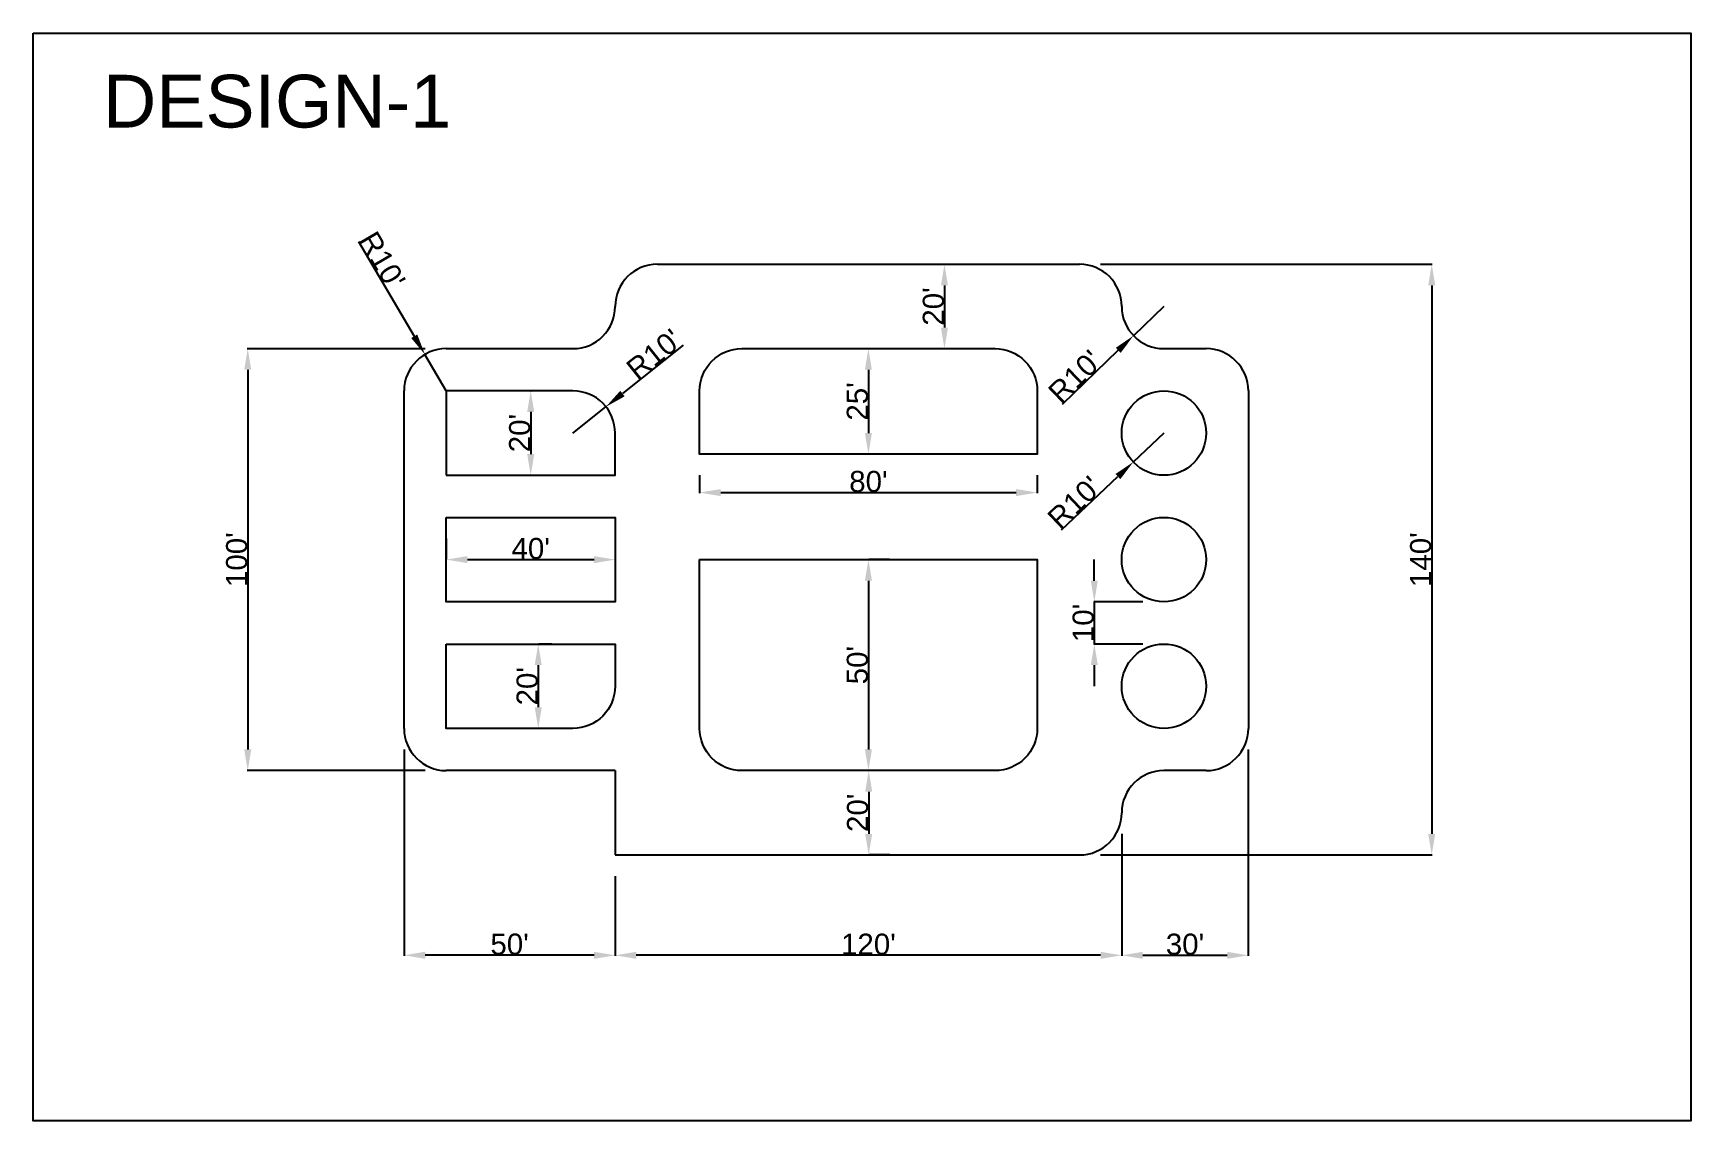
# Model space of a CAD drawing. Header units: millimetres. Extents: x 4018 to 8731, y 963 to 4057.
import ezdxf

# ---------------------------------------------------------------- set-up
doc = ezdxf.new("R2010")
doc.units = ezdxf.units.MM
doc.styles.get("Standard").update_dxf_attribs({"font": 'arial.ttf'})
doc.dimstyles.new('ISO-25', dxfattribs={"dimtxt": 60, "dimasz": 60, "dimexe": 1.25, "dimexo": 60, "dimtad": 1, "dimdec": 4, "dimlunit": 4, "dimtxsty": 'Standard', "dimcen": 2.5, "dimadec": 0, "dimazin": 0, "dimtfac": 1, "dimtdec": 4, "dimtmove": 0, "dimatfit": 3, "dimfxl": 1, "dimarcsym": 0})

# ---------------------------------------------------------------- blocks, each defined once
blk = doc.blocks.new('*D2')
at = {"color": 0, "lineweight": -2, "transparency": 16777216}
for p, q in [((7112.8, 1779.5), (7112.8, 1432.8)), ((5672.8, 1659.5), (5672.8, 1432.8)), ((7052.8, 1434.1), (5732.8, 1434.1))]:
    blk.add_line(p, q, dxfattribs=at)
at = {"color": 0, "transparency": 16777216}
for points in [[(5732.8, 1444.1), (5732.8, 1424.1), (5672.8, 1434.1)], [(7052.8, 1444.1), (7052.8, 1424.1), (7112.8, 1434.1)]]:
    blk.add_solid(points, dxfattribs=at)
at = {"layer": 'Defpoints', "color": 0, "transparency": 16777216}
for p in [(7112.8, 1839.5), (5672.8, 1719.5), (5672.8, 1434.1)]:
    blk.add_point(p, dxfattribs=at)
at = {"color": 0, "transparency": 16777216, "insert": (6392.8, 1465.3), "char_height": 60, "attachment_point": 5}
blk.add_mtext("120'", dxfattribs=at)
blk = doc.blocks.new('*D3')
at = {"color": 0, "lineweight": -2, "transparency": 16777216}
for p, q in [((7472.8, 2019.5), (7472.8, 1432.8)), ((7112.8, 1779.5), (7112.8, 1432.8)), ((7172.8, 1434.1), (7412.8, 1434.1))]:
    blk.add_line(p, q, dxfattribs=at)
at = {"color": 0, "transparency": 16777216}
for points in [[(7172.8, 1444.1), (7172.8, 1424.1), (7112.8, 1434.1)], [(7412.8, 1444.1), (7412.8, 1424.1), (7472.8, 1434.1)]]:
    blk.add_solid(points, dxfattribs=at)
at = {"layer": 'Defpoints', "color": 0, "transparency": 16777216}
for p in [(7472.8, 2079.5), (7112.8, 1839.5), (7472.8, 1434.1)]:
    blk.add_point(p, dxfattribs=at)
at = {"color": 0, "transparency": 16777216, "insert": (7292.8, 1465.3), "char_height": 60, "attachment_point": 5}
blk.add_mtext("30'", dxfattribs=at)
blk = doc.blocks.new('*D4')
at = {"color": 0, "lineweight": -2, "transparency": 16777216}
for p, q in [((5072.8, 2019.5), (5072.8, 1433)), ((5672.8, 1659.5), (5672.8, 1433)), ((5612.8, 1434.2), (5132.8, 1434.2))]:
    blk.add_line(p, q, dxfattribs=at)
at = {"color": 0, "transparency": 16777216}
for points in [[(5132.8, 1444.2), (5132.8, 1424.2), (5072.8, 1434.2)], [(5612.8, 1444.2), (5612.8, 1424.2), (5672.8, 1434.2)]]:
    blk.add_solid(points, dxfattribs=at)
at = {"layer": 'Defpoints', "color": 0, "transparency": 16777216}
for p in [(5072.8, 2079.5), (5672.8, 1719.5), (5072.8, 1434.2)]:
    blk.add_point(p, dxfattribs=at)
at = {"color": 0, "transparency": 16777216, "insert": (5372.8, 1465.5), "char_height": 60, "attachment_point": 5}
blk.add_mtext("50'", dxfattribs=at)
blk = doc.blocks.new('*D5')
at = {"color": 0, "lineweight": -2, "transparency": 16777216}
for p, q in [((5132.8, 3159.5), (4627.1, 3159.5)), ((4628.3, 3099.5), (4628.3, 2019.5)), ((5132.8, 1959.5), (4627.1, 1959.5))]:
    blk.add_line(p, q, dxfattribs=at)
at = {"color": 0, "transparency": 16777216}
for points in [[(4618.3, 3099.5), (4638.3, 3099.5), (4628.3, 3159.5)], [(4618.3, 2019.5), (4638.3, 2019.5), (4628.3, 1959.5)]]:
    blk.add_solid(points, dxfattribs=at)
at = {"layer": 'Defpoints', "color": 0, "transparency": 16777216}
for p in [(5192.8, 3159.5), (4628.3, 1959.5), (5192.8, 1959.5)]:
    blk.add_point(p, dxfattribs=at)
at = {"color": 0, "transparency": 16777216, "insert": (4597.1, 2559.5), "char_height": 60, "attachment_point": 5, "rotation": 90}
blk.add_mtext("100'", dxfattribs=at)
blk = doc.blocks.new('*D6')
at = {"color": 0, "lineweight": -2, "transparency": 16777216}
for p, q in [((7052.8, 3399.5), (7995.4, 3399.5)), ((7994.2, 3339.5), (7994.2, 1779.5)), ((7052.8, 1719.5), (7995.4, 1719.5))]:
    blk.add_line(p, q, dxfattribs=at)
at = {"color": 0, "transparency": 16777216}
for points in [[(7984.2, 3339.5), (8004.2, 3339.5), (7994.2, 3399.5)], [(7984.2, 1779.5), (8004.2, 1779.5), (7994.2, 1719.5)]]:
    blk.add_solid(points, dxfattribs=at)
at = {"layer": 'Defpoints', "color": 0, "transparency": 16777216}
for p in [(6992.8, 3399.5), (6992.8, 1719.5), (7994.2, 1719.5)]:
    blk.add_point(p, dxfattribs=at)
at = {"color": 0, "transparency": 16777216, "insert": (7962.9, 2559.5), "char_height": 60, "attachment_point": 5, "rotation": 90}
blk.add_mtext("140'", dxfattribs=at)
blk = doc.blocks.new('*D7')
at = {"color": 0, "lineweight": -2, "transparency": 16777216}
for p, q in [((7035, 2499.5), (7035, 2559.5)), ((7172.8, 2439.5), (7033.8, 2439.5)), ((7035, 2439.5), (7035, 2319.5)), ((7172.8, 2319.5), (7033.8, 2319.5)), ((7035, 2259.5), (7035, 2199.5))]:
    blk.add_line(p, q, dxfattribs=at)
at = {"color": 0, "transparency": 16777216}
for points in [[(7025, 2499.5), (7045, 2499.5), (7035, 2439.5)], [(7025, 2259.5), (7045, 2259.5), (7035, 2319.5)]]:
    blk.add_solid(points, dxfattribs=at)
at = {"layer": 'Defpoints', "color": 0, "transparency": 16777216}
for p in [(7232.8, 2439.5), (7035, 2319.5), (7232.8, 2319.5)]:
    blk.add_point(p, dxfattribs=at)
at = {"color": 0, "transparency": 16777216, "insert": (7003.7, 2379.5), "char_height": 60, "attachment_point": 5, "rotation": 90}
blk.add_mtext("10'", dxfattribs=at)
blk = doc.blocks.new('*D8')
at = {"color": 0, "lineweight": -2, "transparency": 16777216}
for p, q in [((5912.8, 2799.5), (5912.8, 2749)), ((6872.8, 2799.5), (6872.8, 2749)), ((5972.8, 2750.2), (6812.8, 2750.2))]:
    blk.add_line(p, q, dxfattribs=at)
at = {"color": 0, "transparency": 16777216}
for points in [[(5972.8, 2760.2), (5972.8, 2740.2), (5912.8, 2750.2)], [(6812.8, 2760.2), (6812.8, 2740.2), (6872.8, 2750.2)]]:
    blk.add_solid(points, dxfattribs=at)
at = {"layer": 'Defpoints', "color": 0, "transparency": 16777216}
for p in [(5912.8, 2859.5), (6872.8, 2859.5), (6872.8, 2750.2)]:
    blk.add_point(p, dxfattribs=at)
at = {"color": 0, "transparency": 16777216, "insert": (6392.8, 2781.5), "char_height": 60, "attachment_point": 5}
blk.add_mtext("80'", dxfattribs=at)
blk = doc.blocks.new('*D10')
at = {"color": 0, "lineweight": -2, "transparency": 16777216}
for p, q in [((5192.8, 2619.5), (5192.8, 2560.8)), ((5672.8, 2619.5), (5672.8, 2560.8)), ((5252.8, 2559.5), (5612.8, 2559.5))]:
    blk.add_line(p, q, dxfattribs=at)
at = {"color": 0, "transparency": 16777216}
for points in [[(5252.8, 2569.5), (5252.8, 2549.5), (5192.8, 2559.5)], [(5612.8, 2569.5), (5612.8, 2549.5), (5672.8, 2559.5)]]:
    blk.add_solid(points, dxfattribs=at)
at = {"layer": 'Defpoints', "color": 0, "transparency": 16777216}
for p in [(5192.8, 2559.5), (5672.8, 2559.5), (5672.8, 2559.5)]:
    blk.add_point(p, dxfattribs=at)
at = {"color": 0, "transparency": 16777216, "insert": (5432.8, 2590.8), "char_height": 60, "attachment_point": 5}
blk.add_mtext("40'", dxfattribs=at)
blk = doc.blocks.new('*D11')
at = {"color": 0, "lineweight": -2, "transparency": 16777216}
for p, q in [((5432.8, 3039.5), (5434.1, 3039.5)), ((5432.8, 2979.5), (5432.8, 2859.5)), ((5432.8, 2799.5), (5434.1, 2799.5))]:
    blk.add_line(p, q, dxfattribs=at)
at = {"color": 0, "transparency": 16777216}
for points in [[(5422.8, 2979.5), (5442.8, 2979.5), (5432.8, 3039.5)], [(5422.8, 2859.5), (5442.8, 2859.5), (5432.8, 2799.5)]]:
    blk.add_solid(points, dxfattribs=at)
at = {"layer": 'Defpoints', "color": 0, "transparency": 16777216}
for p in [(5372.8, 3039.5), (5372.8, 2799.5), (5432.8, 2799.5)]:
    blk.add_point(p, dxfattribs=at)
at = {"color": 0, "transparency": 16777216, "insert": (5401.6, 2919.5), "char_height": 60, "attachment_point": 5, "rotation": 90}
blk.add_mtext("20'", dxfattribs=at)
blk = doc.blocks.new('*D12')
at = {"color": 0, "lineweight": -2, "transparency": 16777216}
for p, q in [((5492.8, 2319.5), (5455.5, 2319.5)), ((5454.2, 2259.5), (5454.2, 2139.5)), ((5492.8, 2079.5), (5455.5, 2079.5))]:
    blk.add_line(p, q, dxfattribs=at)
at = {"color": 0, "transparency": 16777216}
for points in [[(5444.2, 2259.5), (5464.2, 2259.5), (5454.2, 2319.5)], [(5444.2, 2139.5), (5464.2, 2139.5), (5454.2, 2079.5)]]:
    blk.add_solid(points, dxfattribs=at)
at = {"layer": 'Defpoints', "color": 0, "transparency": 16777216}
for p in [(5432.8, 2319.5), (5432.8, 2079.5), (5454.2, 2079.5)]:
    blk.add_point(p, dxfattribs=at)
at = {"color": 0, "transparency": 16777216, "insert": (5423, 2199.5), "char_height": 60, "attachment_point": 5, "rotation": 90}
blk.add_mtext("20'", dxfattribs=at)
blk = doc.blocks.new('*D13')
at = {"color": 0, "lineweight": -2, "transparency": 16777216}
for p, q in [((6452.8, 3159.5), (6394.1, 3159.5)), ((6392.8, 3099.5), (6392.8, 2919.5)), ((6452.8, 2859.5), (6394.1, 2859.5))]:
    blk.add_line(p, q, dxfattribs=at)
at = {"color": 0, "transparency": 16777216}
for points in [[(6382.8, 3099.5), (6402.8, 3099.5), (6392.8, 3159.5)], [(6382.8, 2919.5), (6402.8, 2919.5), (6392.8, 2859.5)]]:
    blk.add_solid(points, dxfattribs=at)
at = {"layer": 'Defpoints', "color": 0, "transparency": 16777216}
for p in [(6392.8, 3159.5), (6392.8, 2859.5), (6392.8, 2859.5)]:
    blk.add_point(p, dxfattribs=at)
at = {"color": 0, "transparency": 16777216, "insert": (6361.6, 3009.5), "char_height": 60, "attachment_point": 5, "rotation": 90}
blk.add_mtext("25'", dxfattribs=at)
blk = doc.blocks.new('*D14')
at = {"color": 0, "lineweight": -2, "transparency": 16777216}
for p, q in [((6452.8, 2559.5), (6394.1, 2559.5)), ((6392.8, 2499.5), (6392.8, 2019.5)), ((6452.8, 1959.5), (6394.1, 1959.5))]:
    blk.add_line(p, q, dxfattribs=at)
at = {"color": 0, "transparency": 16777216}
for points in [[(6382.8, 2499.5), (6402.8, 2499.5), (6392.8, 2559.5)], [(6382.8, 2019.5), (6402.8, 2019.5), (6392.8, 1959.5)]]:
    blk.add_solid(points, dxfattribs=at)
at = {"layer": 'Defpoints', "color": 0, "transparency": 16777216}
for p in [(6392.8, 2559.5), (6392.8, 1959.5), (6392.8, 1959.5)]:
    blk.add_point(p, dxfattribs=at)
at = {"color": 0, "transparency": 16777216, "insert": (6361.6, 2259.5), "char_height": 60, "attachment_point": 5, "rotation": 90}
blk.add_mtext("50'", dxfattribs=at)
blk = doc.blocks.new('*D15')
at = {"color": 0, "lineweight": -2, "transparency": 16777216}
for p, q in [((6393.6, 1959.5), (6392.3, 1959.5)), ((6393.6, 1899.5), (6393.6, 1779.5)), ((6453.6, 1719.5), (6394.8, 1719.5))]:
    blk.add_line(p, q, dxfattribs=at)
at = {"color": 0, "transparency": 16777216}
for points in [[(6383.6, 1899.5), (6403.6, 1899.5), (6393.6, 1959.5)], [(6383.6, 1779.5), (6403.6, 1779.5), (6393.6, 1719.5)]]:
    blk.add_solid(points, dxfattribs=at)
at = {"layer": 'Defpoints', "color": 0, "transparency": 16777216}
for p in [(6453.6, 1959.5), (6393.6, 1719.5), (6393.6, 1719.5)]:
    blk.add_point(p, dxfattribs=at)
at = {"color": 0, "transparency": 16777216, "insert": (6362.3, 1839.5), "char_height": 60, "attachment_point": 5, "rotation": 90}
blk.add_mtext("20'", dxfattribs=at)
blk = doc.blocks.new('*D16')
at = {"color": 0, "lineweight": -2, "transparency": 16777216}
for p, q in [((6452.8, 3399.5), (6610.2, 3399.5)), ((6608.9, 3339.5), (6608.9, 3219.5)), ((6692.8, 3159.5), (6607.7, 3159.5))]:
    blk.add_line(p, q, dxfattribs=at)
at = {"color": 0, "transparency": 16777216}
for points in [[(6598.9, 3339.5), (6618.9, 3339.5), (6608.9, 3399.5)], [(6598.9, 3219.5), (6618.9, 3219.5), (6608.9, 3159.5)]]:
    blk.add_solid(points, dxfattribs=at)
at = {"layer": 'Defpoints', "color": 0, "transparency": 16777216}
for p in [(6392.8, 3399.5), (6608.9, 3159.5), (6752.8, 3159.5)]:
    blk.add_point(p, dxfattribs=at)
at = {"color": 0, "transparency": 16777216, "insert": (6577.7, 3279.5), "char_height": 60, "attachment_point": 5, "rotation": 90}
blk.add_mtext("20'", dxfattribs=at)
blk = doc.blocks.new('*D17')
at = {"color": 0, "lineweight": -2, "transparency": 16777216}
for p, q in [((7232.8, 3279.5), (7146.3, 3196.4)), ((6944.1, 3002), (7103, 3154.8))]:
    blk.add_line(p, q, dxfattribs=at)
at = {"color": 0, "transparency": 16777216}
blk.add_solid([(7096.1, 3162), (7110, 3147.6), (7146.3, 3196.4)], dxfattribs=at)
at = {"layer": 'Defpoints', "color": 0, "transparency": 16777216}
for p in [(7232.8, 3279.5), (7146.3, 3196.4)]:
    blk.add_point(p, dxfattribs=at)
at = {"color": 0, "transparency": 16777216, "insert": (6980.3, 3080.2), "char_height": 60, "attachment_point": 5, "rotation": 43.8586}
blk.add_mtext("R10'", dxfattribs=at)
blk = doc.blocks.new('*D18')
at = {"color": 0, "lineweight": -2, "transparency": 16777216}
for p, q in [((7232.8, 2919.5), (7145.7, 2837)), ((6941.9, 2644.2), (7102.1, 2795.8))]:
    blk.add_line(p, q, dxfattribs=at)
at = {"color": 0, "transparency": 16777216}
blk.add_solid([(7095.2, 2803.1), (7109, 2788.5), (7145.7, 2837)], dxfattribs=at)
at = {"layer": 'Defpoints', "color": 0, "transparency": 16777216}
for p in [(7232.8, 2919.5), (7145.7, 2837)]:
    blk.add_point(p, dxfattribs=at)
at = {"color": 0, "transparency": 16777216, "insert": (6978.7, 2722.1), "char_height": 60, "attachment_point": 5, "rotation": 43.4198}
blk.add_mtext("R10'", dxfattribs=at)
blk = doc.blocks.new('*D19')
at = {"color": 0, "lineweight": -2, "transparency": 16777216}
for p, q in [((5866, 3169.2), (5693.6, 3031.7)), ((5552.8, 2919.5), (5646.7, 2994.3))]:
    blk.add_line(p, q, dxfattribs=at)
at = {"color": 0, "transparency": 16777216}
blk.add_solid([(5687.3, 3039.6), (5699.8, 3023.9), (5646.7, 2994.3)], dxfattribs=at)
at = {"layer": 'Defpoints', "color": 0, "transparency": 16777216}
for p in [(5646.7, 2994.3), (5552.8, 2919.5)]:
    blk.add_point(p, dxfattribs=at)
at = {"color": 0, "transparency": 16777216, "insert": (5783.7, 3143.6), "char_height": 60, "attachment_point": 5, "rotation": 38.5666}
blk.add_mtext("R10'", dxfattribs=at)
blk = doc.blocks.new('*D20')
at = {"color": 0, "lineweight": -2, "transparency": 16777216}
for p, q in [((4943.2, 3464.5), (5101.7, 3194.7)), ((5192.8, 3039.5), (5132.1, 3143))]:
    blk.add_line(p, q, dxfattribs=at)
at = {"color": 0, "transparency": 16777216}
blk.add_solid([(5110.3, 3199.8), (5093.1, 3189.7), (5132.1, 3143)], dxfattribs=at)
at = {"layer": 'Defpoints', "color": 0, "transparency": 16777216}
for p in [(5132.1, 3143), (5192.8, 3039.5)]:
    blk.add_point(p, dxfattribs=at)
at = {"color": 0, "transparency": 16777216, "insert": (5010.8, 3411.2), "char_height": 60, "attachment_point": 5, "rotation": 300.4287}
blk.add_mtext("R10'", dxfattribs=at)

msp = doc.modelspace()

# ---------------------------------------------------------------- linework, layer by layer
for p, q in [((5792.83642, 3399.52098), (6992.83642, 3399.52098)), ((5672.83642, 3279.52098), (5672.83642, 3279.52098)), ((7112.83642, 3279.52098), (7112.83642, 3279.52098)), ((5192.83642, 3159.52098), (5552.83642, 3159.52098)), ((7232.83642, 3159.52098), (7352.83642, 3159.52098)), ((5072.83642, 2079.52098), (5072.83642, 3039.52098)), ((7472.83642, 3039.52098), (7472.83642, 2079.52098)), ((5672.83642, 1959.52098), (5192.83642, 1959.52098)), ((5672.83642, 1959.52098), (5672.83642, 1719.52098)), ((7352.83642, 1959.52098), (7232.83642, 1959.52098)), ((7112.83642, 1839.52098), (7112.83642, 1839.52098)), ((5672.83642, 1719.52098), (6992.83642, 1719.52098))]:
    msp.add_line(p, q)
for points in [[(4018.36372, 4056.91308), (8730.76335, 4056.91308), (8730.76335, 963.27858), (4018.36372, 963.27858)], [(5192.83642, 2679.52098), (5672.83642, 2679.52098), (5672.83642, 2439.52098), (5192.83642, 2439.52098)]]:
    msp.add_lwpolyline(points, close=True)
for points in [[(6032.83642, 3159.52098), (6752.83642, 3159.52098, -0.4142135624), (6872.83642, 3039.52098), (6872.83642, 2859.52098), (5912.83642, 2859.52098), (5912.83642, 3039.52098, -0.4142135624)], [(5192.83642, 2799.52098), (5672.83642, 2799.52098), (5672.83642, 2919.52098, 0.4142135624), (5552.83642, 3039.52098), (5192.83642, 3039.52098)], [(5912.83642, 2559.52098), (6872.83642, 2559.52098), (6872.83642, 2079.52098, -0.4142135624), (6752.83642, 1959.52098), (6032.83642, 1959.52098, -0.4142135624), (5912.83642, 2079.52098)], [(5192.83642, 2319.52098), (5672.83642, 2319.52098), (5672.83642, 2199.52098, -0.4142135624), (5552.83642, 2079.52098), (5192.83642, 2079.52098)]]:
    msp.add_lwpolyline(points, format="xyb", close=True)
for centre in [(7232.83642, 2919.52098), (7232.83642, 2559.52098), (7232.83642, 2199.52098)]:
    msp.add_circle(centre, 120)
for centre, start, end in [((5792.83642, 3279.52098), 90, 180), ((6992.83642, 3279.52098), 0, 90), ((5552.83642, 3279.52098), 270, 0), ((7232.83642, 3279.52098), 180, 270), ((5192.83642, 3039.52098), 90, 180), ((7352.83642, 3039.52098), 0, 90), ((5192.83642, 2079.52098), 180, 270), ((7352.83642, 2079.52098), 270, 0), ((7232.83642, 1839.52098), 90, 180), ((6992.83642, 1839.52098), 270, 0)]:
    msp.add_arc(centre, 120, start, end)

# ---------------------------------------------------------------- texts
at = {"insert": (4217.01898, 3938.44803), "char_height": 150, "attachment_point": 1}
msp.add_mtext_dynamic_manual_height_columns('DESIGN-1', width=142775.2789874, gutter_width=750, heights=[0], dxfattribs=at)

# ---------------------------------------------------------------- dimensions: what is measured, and where the dimension line sits
dim = msp.add_radius_dim(center=(5192.83642, 3039.52098), mpoint=(5132.06056, 3142.99221), dimstyle='ISO-25')
dim.commit()
dim.dimension.update_dxf_attribs({"geometry": '*D20', "text_midpoint": (4983.83819, 3395.34157), "dimtype": 164})
for base, p1, p2, picture, middle in [((6608.92645, 3159.52098), (6392.83642, 3399.52098), (6752.83642, 3159.52098), '*D16', (6577.66707, 3279.52098)), ((7994.19801, 1719.52098), (6992.83642, 3399.52098), (6992.83642, 1719.52098), '*D6', (7962.93863, 2559.52098)), ((4628.31608, 1959.52098), (5192.83642, 3159.52098), (5192.83642, 1959.52098), '*D5', (4597.0567, 2559.52098)), ((6392.83642, 2859.52098), (6392.83642, 3159.52098), (6392.83642, 2859.52098), '*D13', (6361.57704, 3009.52098)), ((5432.83642, 2799.52098), (5372.83642, 3039.52098), (5372.83642, 2799.52098), '*D11', (5401.57704, 2919.52098)), ((6392.83642, 1959.52098), (6392.83642, 2559.52098), (6392.83642, 1959.52098), '*D14', (6361.57704, 2259.52098)), ((7035.00445, 2319.52098), (7232.83642, 2439.52098), (7232.83642, 2319.52098), '*D7', (7003.74507, 2379.52098)), ((5454.21751, 2079.52098), (5432.83642, 2319.52098), (5432.83642, 2079.52098), '*D12', (5422.95813, 2199.52098)), ((6393.55206, 1719.52098), (6453.55206, 1959.52098), (6393.55206, 1719.52098), '*D15', (6362.29268, 1839.52098))]:
    dim = msp.add_linear_dim(base=base, p1=p1, p2=p2, angle=90, dimstyle='ISO-25')
    dim.commit()
    dim.dimension.update_dxf_attribs({"geometry": picture, "text_midpoint": middle})
for center, mpoint, picture, middle in [((7232.83642, 3279.52098), (7146.31021, 3196.37523), '*D17', (6980.26069, 3080.16551)), ((5552.83642, 2919.52098), (5646.66255, 2994.33179), '*D19', (5783.74695, 3143.61344)), ((7232.83642, 2919.52098), (7145.67602, 2837.04029), '*D18', (6978.74144, 2722.10558))]:
    dim = msp.add_radius_dim(center=center, mpoint=mpoint, dimstyle='ISO-25')
    dim.commit()
    dim.dimension.update_dxf_attribs({"geometry": picture, "text_midpoint": middle})
for base, p1, p2, picture, middle in [((6872.83642, 2750.22336), (5912.83642, 2859.52098), (6872.83642, 2859.52098), '*D8', (6392.83642, 2781.48274)), ((5672.83642, 2559.52098), (5192.83642, 2559.52098), (5672.83642, 2559.52098), '*D10', (5432.83642, 2590.78036)), ((5072.83642, 1434.23519), (5672.83642, 1719.52098), (5072.83642, 2079.52098), '*D4', (5372.83642, 1465.49457)), ((7472.83642, 1434.05506), (7112.83642, 1839.52098), (7472.83642, 2079.52098), '*D3', (7292.83642, 1465.3349)), ((5672.83642, 1434.05506), (7112.83642, 1839.52098), (5672.83642, 1719.52098), '*D2', (6392.83642, 1465.31444))]:
    dim = msp.add_linear_dim(base=base, p1=p1, p2=p2, dimstyle='ISO-25')
    dim.commit()
    dim.dimension.update_dxf_attribs({"geometry": picture, "text_midpoint": middle})

doc.saveas('drawing.dxf')
